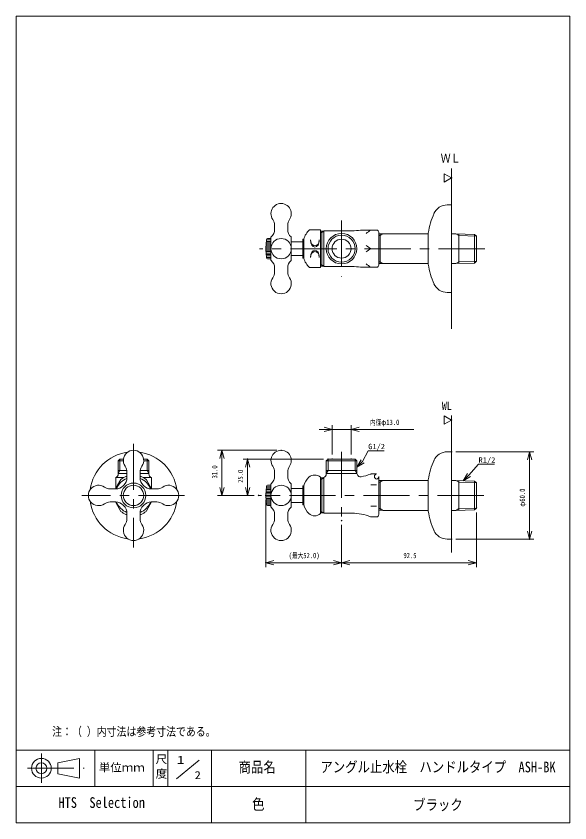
# Model space of a CAD drawing. Units: millimetres, scale not verified, with parts at other scales. Extents: x -380 to 380, y -554 to 554.
import ezdxf
from ezdxf.enums import TextEntityAlignment as Align

# ---------------------------------------------------------------- set-up
doc = ezdxf.new("R2010")
doc.units = ezdxf.units.MM
doc.header["$LTSCALE"] = 2
doc.header["$PDMODE"] = 32
doc.header["$PDSIZE"] = 0.8
doc.linetypes.add('USER2', pattern=[50.8, 31.75, -6.35, 6.35, -6.35])
doc.layers.add('0-0_0', color=7, linetype='Continuous', lineweight=15)
doc.layers.add('0-2_CLASS1', color=7, linetype='Continuous', lineweight=15)
doc.styles.add('ＭＳ ゴシック', font='')
doc.styles.get('ＭＳ ゴシック').set_extended_font_data('MS Gothic')

# ---------------------------------------------------------------- blocks, each defined once
blk = doc.blocks.new('_OPEN30')
at = {"layer": '0-0_0'}
blk.add_line((0, 0), (-4, 0), dxfattribs=at)
blk.add_lwpolyline([(-4, 1.0718), (0, 0), (-4, -1.0718)], dxfattribs=at)

msp = doc.modelspace()

# ---------------------------------------------------------------- linework, layer by layer
at = {"layer": '0-0_0'}
for p, q in [((217.703, 294.619), (217.703, 344.619)), ((207.703, 326.023), (207.703, 337.57)), ((211.703, 294.619), (217.703, 294.619)), ((217.703, 174.619), (217.703, 294.619)), ((-25.297, 266.651), (-25.297, 261.19)), ((-7.297, 261.19), (-7.297, 266.651)), ((22.703, 260.619), (37.703, 260.619)), ((37.703, 260.619), (37.703, 208.619)), ((42.519, 258.619), (37.703, 258.619)), ((37.703, 256.993), (39.703, 256.993)), ((42.519, 258.619), (39.703, 256.993)), ((39.703, 210.619), (39.703, 258.619)), ((42.519, 234.619), (42.519, 259.119)), ((81.103, 259.119), (42.519, 259.119)), ((114.703, 260.119), (92.85, 260.119)), ((117.703, 257.119), (117.703, 212.119)), ((117.703, 254.932), (123.703, 255.119)), ((123.703, 255.119), (119.445, 252.661)), ((119.445, 254.986), (119.445, 214.252)), ((123.702, 255.119), (185.703, 255.119)), ((185.703, 213.119), (185.703, 256.119)), ((217.703, 255.119), (223.446, 255.119)), ((249.303, 254.311), (223.445, 255.119)), ((223.445, 255.119), (227.703, 252.661)), ((227.703, 254.986), (227.703, 214.252)), ((-36.458, 244.619), (-30.297, 244.619)), ((-36.297, 247.119), (-36.297, 245.528)), ((-36.297, 246.619), (-30.297, 246.619)), ((-34.797, 248.619), (-30.297, 248.619)), ((-30.297, 219.229), (-30.297, 250.009)), ((-2.297, 219.229), (-2.297, 250.009)), ((-2.297, 244.119), (13.703, 244.119)), ((13.703, 247.619), (13.703, 221.619)), ((14.703, 247.619), (13.703, 247.619)), ((14.703, 247.619), (14.703, 221.619)), ((117.703, 252.607), (119.445, 252.661)), ((251.703, 251.911), (227.703, 252.661)), ((249.303, 214.927), (249.303, 254.311)), ((251.703, 251.911), (249.303, 254.311)), ((251.703, 251.911), (251.703, 217.328)), ((-37.297, 234.619), (-30.297, 234.619)), ((-37.263, 236.619), (-30.297, 236.619)), ((-37.163, 238.619), (-30.297, 238.619)), ((-36.996, 240.619), (-30.297, 240.619)), ((-36.761, 242.619), (-30.297, 242.619)), ((42.519, 210.119), (42.519, 234.619)), ((-37.263, 232.619), (-30.297, 232.619)), ((-37.163, 230.619), (-30.297, 230.619)), ((-36.996, 228.619), (-30.297, 228.619)), ((-36.761, 226.619), (-30.297, 226.619)), ((-36.458, 224.619), (-30.297, 224.619)), ((-36.297, 222.119), (-36.297, 223.711)), ((-36.297, 222.619), (-30.297, 222.619)), ((-2.297, 225.119), (13.703, 225.119)), ((13.703, 221.619), (14.703, 221.619)), ((-34.797, 220.619), (-30.297, 220.619)), ((37.703, 212.245), (39.703, 212.245)), ((37.703, 210.619), (42.519, 210.619)), ((42.519, 210.619), (39.703, 212.245)), ((117.703, 216.632), (119.445, 216.578)), ((117.703, 214.307), (123.703, 214.119)), ((123.703, 214.119), (119.445, 216.578)), ((123.703, 214.119), (185.703, 214.119)), ((217.703, 214.119), (223.445, 214.119)), ((223.445, 214.119), (227.703, 216.578)), ((249.303, 214.927), (223.445, 214.119)), ((251.703, 217.328), (227.703, 216.578)), ((251.703, 217.328), (249.303, 214.928)), ((-25.297, 208.048), (-25.297, 202.588)), ((-7.297, 202.588), (-7.297, 208.048)), ((22.703, 208.619), (37.703, 208.619)), ((42.519, 210.119), (81.103, 210.119)), ((92.85, 209.119), (114.703, 209.119)), ((211.703, 174.619), (217.703, 174.619)), ((217.703, 174.619), (217.703, 124.619)), ((207.703, -6.477), (207.703, 5.07)), ((217.703, -182.452), (217.703, 5.709)), ((53.703, -48.291), (53.703, -7.691)), ((79.703, -48.291), (79.703, -7.691)), ((53.703, -13.691), (35.703, -13.691)), ((79.703, -13.691), (97.703, -13.691)), ((-22.297, -42.291), (-103.675, -42.291)), ((-97.675, -104.291), (-97.675, -42.291)), ((211.703, -44.291), (217.703, -44.291)), ((223.703, -44.291), (330.616, -44.291)), ((324.616, -44.291), (324.616, -164.291)), ((-237.529, -54.291), (-239.853, -56.615)), ((-232.754, -54.291), (-237.529, -54.291)), ((-237.529, -54.291), (-237.529, -70.266)), ((-205.041, -54.291), (-200.267, -54.291)), ((-200.267, -54.291), (-200.267, -70.266)), ((-200.267, -54.291), (-197.943, -56.615)), ((42.072, -54.291), (-68.297, -54.291)), ((-62.297, -104.291), (-62.297, -54.291)), ((48.072, -54.291), (45.748, -56.615)), ((48.072, -54.291), (48.072, -70.266)), ((85.334, -54.291), (85.334, -70.266)), ((-232.894, -56.615), (-239.853, -56.615)), ((-239.853, -56.615), (-239.853, -74.291)), ((-204.901, -56.615), (-197.943, -56.615)), ((-197.943, -56.615), (-197.943, -74.291)), ((45.748, -56.615), (45.748, -74.291)), ((87.658, -65.453), (95.493, -57.618)), ((-228.046, -74.291), (-239.898, -74.291)), ((-239.898, -74.798), (-239.898, -74.291)), ((-228.04, -70.266), (-239.853, -70.266)), ((-239.853, -74.291), (-237.529, -70.266)), ((-227.898, -72.26), (-227.898, -79.979)), ((-209.898, -79.973), (-209.898, -72.26)), ((-209.755, -70.266), (-197.943, -70.266)), ((-209.75, -74.291), (-197.898, -74.291)), ((-197.943, -74.291), (-200.267, -70.266)), ((-197.898, -74.798), (-197.898, -74.291)), ((-25.297, -72.26), (-25.297, -77.72)), ((-7.297, -77.72), (-7.297, -72.26)), ((87.658, -70.266), (45.748, -70.266)), ((45.748, -74.291), (48.072, -70.266)), ((87.658, -74.291), (85.334, -70.266)), ((87.703, -74.291), (87.27, -74.291)), ((107.418, -74.846), (114.703, -74.846)), ((233.672, -84.111), (241.477, -76.247)), ((-243.398, -79.561), (-243.398, -94.726)), ((-243.398, -79.561), (-232.028, -79.561)), ((-236.218, -82.291), (-240.862, -90.334)), ((-227.898, -78.291), (-229.29, -78.291)), ((-208.505, -78.291), (-209.898, -78.291)), ((-194.398, -79.561), (-205.767, -79.561)), ((-201.192, -82.957), (-201.577, -82.291)), ((-194.072, -95.291), (-201.192, -82.957)), ((-194.398, -79.561), (-194.398, -94.726)), ((37.703, -79.291), (37.703, -129.291)), ((42.519, -80.291), (37.703, -80.291)), ((37.703, -81.917), (39.703, -81.917)), ((39.703, -128.291), (39.703, -80.291)), ((42.519, -80.291), (39.703, -81.917)), ((42.519, -81.11), (42.519, -79.449)), ((42.519, -128.791), (42.519, -81.11)), ((117.703, -78.31), (117.703, -91.301)), ((117.703, -83.979), (123.703, -83.791)), ((117.703, -86.304), (119.445, -86.249)), ((123.703, -83.791), (119.445, -86.249)), ((119.445, -83.924), (119.445, -124.658)), ((123.702, -83.791), (185.703, -83.791)), ((185.703, -125.791), (185.703, -82.791)), ((217.703, -83.791), (223.446, -83.791)), ((223.445, -83.791), (227.703, -86.249)), ((249.303, -84.599), (223.445, -83.791)), ((227.703, -83.924), (227.703, -124.658)), ((251.703, -86.999), (227.703, -86.249)), ((251.703, -86.999), (249.303, -84.599)), ((249.303, -123.983), (249.303, -84.599)), ((251.703, -86.999), (251.703, -121.583)), ((-243.216, -95.291), (-250.929, -95.291)), ((-240.862, -90.334), (-243.724, -95.291)), ((-186.866, -95.291), (-194.579, -95.291)), ((-36.996, -98.291), (-30.297, -98.291)), ((-36.761, -96.291), (-30.297, -96.291)), ((-36.458, -94.291), (-30.297, -94.291)), ((-36.297, -91.791), (-36.297, -93.382)), ((-36.297, -92.291), (-30.297, -92.291)), ((-34.797, -90.291), (-30.297, -90.291)), ((-30.297, -119.681), (-30.297, -88.901)), ((-2.297, -119.681), (-2.297, -88.901)), ((-2.297, -94.791), (13.703, -94.791)), ((14.703, -91.291), (14.703, -117.291)), ((106.848, -89.569), (114.703, -89.569)), ((117.703, -91.301), (117.703, -117.281)), ((-53.297, -104.291), (-103.675, -104.291)), ((-53.297, -104.291), (-68.297, -104.291)), ((-37.297, -104.291), (-30.297, -104.291)), ((-37.297, -110.291), (-37.297, -202.637)), ((-37.263, -102.291), (-30.297, -102.291)), ((-37.263, -106.291), (-30.297, -106.291)), ((-37.163, -100.291), (-30.297, -100.291)), ((-37.163, -108.291), (-30.297, -108.291)), ((-36.996, -110.291), (-30.297, -110.291)), ((-250.929, -113.291), (-243.209, -113.291)), ((-240.862, -118.248), (-243.724, -113.291)), ((-236.218, -126.291), (-240.862, -118.248)), ((-194.072, -113.291), (-201.192, -125.625)), ((-194.585, -113.291), (-186.866, -113.291)), ((-36.761, -112.291), (-30.297, -112.291)), ((-36.458, -114.291), (-30.297, -114.291)), ((-36.297, -116.791), (-36.297, -115.2)), ((-36.297, -116.291), (-30.297, -116.291)), ((-34.797, -118.291), (-30.297, -118.291)), ((-2.297, -113.791), (13.703, -113.791)), ((13.703, -117.291), (14.703, -117.291)), ((106.848, -119.013), (114.703, -119.013)), ((117.703, -117.281), (117.703, -130.272)), ((251.703, -121.583), (227.703, -122.333)), ((251.703, -121.583), (249.303, -123.983)), ((-227.898, -130.291), (-229.29, -130.291)), ((-227.898, -128.604), (-227.898, -136.322)), ((-209.898, -136.322), (-209.898, -128.61)), ((-208.505, -130.291), (-209.898, -130.291)), ((-201.192, -125.625), (-201.577, -126.291)), ((-25.297, -130.862), (-25.297, -136.322)), ((-7.297, -136.322), (-7.297, -130.862)), ((37.703, -126.665), (39.703, -126.665)), ((37.703, -128.291), (42.519, -128.291)), ((42.519, -128.291), (39.703, -126.665)), ((42.519, -128.791), (81.103, -128.791)), ((117.703, -122.278), (119.445, -122.333)), ((117.703, -124.604), (123.703, -124.791)), ((123.703, -124.791), (119.445, -122.333)), ((123.703, -124.791), (185.703, -124.791)), ((217.703, -124.791), (223.445, -124.791)), ((223.445, -124.791), (227.703, -122.333)), ((249.303, -123.983), (223.445, -124.791)), ((251.703, -127.583), (251.703, -202.637)), ((107.418, -133.736), (114.703, -133.736)), ((66.703, -144.791), (66.703, -202.637)), ((66.703, -144.791), (66.703, -202.637)), ((211.703, -164.291), (217.703, -164.291)), ((223.703, -164.291), (330.616, -164.291)), ((66.703, -196.637), (-37.297, -196.637)), ((251.703, -196.637), (66.703, -196.637)), ((-112, -504), (-112, -454)), ((17.82, -454), (17.82, -554)), ((-112, -504), (-112, -554)), ((68, -504), (-112, -504)), ((17.82, -504), (17.82, -554))]:
    msp.add_line(p, q, dxfattribs=at)
at = {"layer": '0-0_0', "linetype": 'USER2'}
for p, q in [((66.703, 273.153), (66.703, 196.226)), ((263.205, 234.619), (-46.138, 234.619)), ((-218.898, -33.294), (-218.898, -175.613)), ((66.703, -44.291), (66.703, -138.791)), ((-148.702, -104.291), (-289.761, -104.291)), ((261.703, -104.291), (-47.297, -104.291))]:
    msp.add_line(p, q, dxfattribs=at)
at = {"layer": '0-0_0'}
for points in [[(207.703, 326.023), (217.703, 331.796), (207.703, 337.57)], [(207.703, -6.477), (217.703, -0.704), (207.703, 5.07)], [(53.703, -13.691), (79.703, -13.691), (165.66, -13.691)], [(95.493, -57.618), (103.204, -42.907), (125.022, -42.907)], [(87.658, -56.615), (85.334, -54.291), (48.072, -54.291)], [(87.658, -74.291), (87.658, -56.615), (45.748, -56.615)], [(97.592, -59.718), (87.658, -65.453), (93.394, -55.519)], [(241.477, -76.247), (254.686, -61.476), (276.504, -61.476)], [(87.27, -74.291), (45.703, -74.291), (45.703, -74.798)], [(243.584, -78.339), (233.672, -84.111), (239.37, -74.156)], [(14.703, -91.291), (13.703, -91.291), (13.703, -117.291)]]:
    msp.add_lwpolyline(points, dxfattribs=at)
for centre, radius in [((66.703, 234.619), 20.955), ((-16.297, 234.619), 14), ((66.703, 234.619), 18.631), ((66.703, 234.619), 13), ((-218.898, -104.291), 17), ((-218.898, -104.291), 14), ((-16.297, -104.291), 14)]:
    msp.add_circle(centre, radius, dxfattribs=at)
for centre, radius, start, end in [((-16.297, 282.619), 14, 0, 214.77194), ((211.703, 274.619), 20, 89.99999, 155.80905), ((-16.297, 282.619), 14, 325.22806, 0), ((274.972, 244.668), 90, 154.66681, 172.6898), ((-39.297, 266.651), 14, 0, 34.77194), ((6.703, 266.651), 14, 145.22806, 180), ((-39.297, 261.19), 14, 311.75829, 0.00144), ((6.703, 261.19), 14, 179.99909, 228.24042), ((43.412, 238.914), 30, 133.65482, 163.13127), ((81.103, 328.609), 69.49, 270, 279.73192), ((114.703, 257.119), 3, 0, 90), ((22.703, 234.619), 60, 169.52465, 190.47535), ((-34.797, 247.119), 1.5, 90.00004, 180.00002), ((-29.297, 250.009), 1, 132.07116, 180), ((-3.297, 250.009), 1, 0, 47.96341), ((-34.797, 222.119), 1.5, 179.99998, 269.99996), ((43.412, 230.325), 30, 196.86869, 226.34518), ((-29.297, 219.229), 1, 180, 227.96341), ((-39.297, 208.049), 14, 359.99909, 48.24041), ((6.703, 208.049), 14, 131.75829, 180.00144), ((-3.297, 219.229), 1, 312.07116, 0), ((114.703, 212.119), 3, 270, 0), ((274.972, 224.571), 90, 187.31014, 205.33313), ((-39.297, 202.588), 14, 325.22806, 0), ((6.703, 202.588), 14, 180, 214.77194), ((81.103, 140.629), 69.49, 80.26808, 90), ((-16.297, 186.619), 14, 145.22806, 34.77194), ((211.703, 194.619), 20, 204.19087, 269.99995), ((-218.898, -56.291), 14, 325.22806, 214.77194), ((-16.297, -56.291), 14, 0, 214.77194), ((211.703, -64.291), 20, 89.99999, 155.80905), ((-218.898, -104.291), 60, 97.70475, 172.29527), ((-218.898, -104.291), 60, 7.70473, 82.29525), ((-241.898, -72.26), 14, 0, 34.77194), ((-195.898, -72.26), 14, 145.22806, 180), ((-39.297, -72.26), 14, 0, 34.77194), ((6.703, -72.26), 14, 145.22806, 180), ((-16.297, -56.291), 14, 325.22806, 0), ((274.972, -94.243), 90, 154.66681, 172.6898), ((-244.898, -74.791), 5, 287.4576, 359.92358), ((-192.898, -74.791), 5, 180.07642, 252.5424), ((29.703, -88.458), 12.167, 48.88791, 131.11209), ((40.703, -74.791), 5, 291.23477, 359.92358), ((92.673, -73.745), 5, 186.18097, 280.36274), ((81.103, -10.301), 69.49, 280.33119, 291.28511), ((107.418, -77.846), 3, 90, 111.28511), ((-218.898, -104.291), 25, 111.18521, 158.81174), ((-218.898, -104.291), 28, 111.77714, 128.21997), ((-241.896, -79.979), 14, 313.3834, 359.99176), ((-195.898, -79.98), 14, 179.9801, 226.56068), ((-218.898, -104.291), 25, 21.18822, 68.81174), ((-218.898, -104.291), 28, 51.78455, 68.22004), ((-29.297, -88.901), 1, 132.07116, 180), ((-39.297, -77.721), 14, 311.75829, 0.00144), ((6.703, -77.721), 14, 179.99909, 228.24042), ((-3.297, -88.901), 1, 0, 47.96341), ((43.412, -99.996), 30, 136.35576, 163.13136), ((-266.898, -104.291), 14, 55.22806, 304.77194), ((-250.929, -81.291), 14, 235.22806, 270), ((-243.209, -81.291), 14, 269.9801, 316.56068), ((-218.898, -104.291), 19.467, 133.40377, 136.61633), ((-218.898, -104.291), 19.467, 43.38543, 46.6155), ((-194.586, -81.291), 14, 223.40913, 270.02856), ((-186.866, -81.291), 14, 270, 304.77194), ((-170.898, -104.291), 14, 235.22806, 124.77194), ((22.703, -104.291), 60, 169.52465, 190.47535), ((-34.797, -91.791), 1.5, 90.00004, 180.00002), ((-218.898, -104.291), 60, 187.70466, 262.29536), ((-250.929, -127.291), 14, 90, 124.77194), ((-243.21, -127.29), 14, 43.3834, 89.99176), ((-218.898, -104.291), 25, 201.18521, 248.81923), ((-218.898, -104.291), 19.467, 223.40387, 226.60006), ((-241.895, -128.604), 14, 0.00708, 46.62651), ((-218.898, -104.291), 60, 277.70464, 352.29534), ((-195.898, -128.602), 14, 133.40913, 180.02856), ((-218.898, -104.291), 25, 291.18822, 338.81923), ((-218.898, -104.291), 19.467, 313.38545, 316.59975), ((-194.585, -127.288), 14, 90.00708, 136.62651), ((-186.866, -127.291), 14, 55.22806, 90), ((-34.797, -116.791), 1.5, 179.99998, 269.99996), ((-29.297, -119.681), 1, 180, 227.96341), ((-39.297, -130.861), 14, 359.99909, 48.24041), ((6.703, -130.861), 14, 131.75829, 180.00144), ((-3.297, -119.681), 1, 312.07116, 0), ((43.412, -108.586), 30, 196.86864, 223.64423), ((-218.898, -104.291), 28, 231.77706, 248.21754), ((-218.898, -104.291), 28, 291.77999, 308.24653), ((29.703, -120.124), 12.167, 228.88791, 311.11209), ((81.103, -198.281), 69.49, 68.71489, 90), ((274.972, -114.339), 90, 187.31014, 205.33313), ((-241.898, -136.322), 14, 325.22806, 0), ((-195.898, -136.322), 14, 180, 214.77194), ((-39.297, -136.322), 14, 325.22806, 0), ((6.703, -136.322), 14, 180, 214.77194), ((107.418, -130.736), 3, 248.71489, 270), ((-218.898, -152.291), 14, 145.22806, 34.77194), ((-16.297, -152.291), 14, 145.22806, 34.77194), ((211.703, -144.291), 20, 204.19087, 269.99995)]:
    msp.add_arc(centre, radius, start, end, dxfattribs=at)
for centre, major_axis, ratio, start_param, end_param in [((410.687, -74.075), (491.154, 0), 0.866025, 2.23778512, 2.25487895), ((30.103, 246.619), (0, 8), 0.75, 1.57079633, 4.71238946), ((30.103, 246.619), (0, 10), 0.6, 1.57079633, 4.7123886), ((410.687, 568.814), (491.154, 0), 0.866025, 4.02830636, 4.04540019), ((410.687, -99.575), (491.154, 0), 0.866025, 2.23778512, 2.25487895), ((30.103, 222.619), (0, -10), 0.6, 1.57079671, 4.71238898), ((30.103, 222.619), (0, -8), 0.75, 1.57079585, 4.71238898), ((410.687, 543.314), (491.154, 0), 0.866025, 4.02830636, 4.04540019), ((114.703, -78.31), (0, 3.464), 0.866025, 0, 4.71238898), ((114.703, -130.272), (0, 3.464), 0.866025, 3.14159265, 4.71238898)]:
    msp.add_ellipse(centre, major_axis=major_axis, ratio=ratio, start_param=start_param, end_param=end_param, dxfattribs=at)
for p in [(217.703, 331.796), (217.703, -0.704), (79.703, -13.691), (-97.675, -42.291), (-16.297, -42.291), (217.703, -44.291), (-62.297, -54.291), (48.072, -54.291), (53.703, -54.291), (79.703, -54.291), (-47.297, -104.291), (-37.297, -104.291), (251.703, -121.583), (66.703, -138.791), (217.703, -164.291), (324.616, -164.291), (-37.297, -196.637), (66.703, -196.637)]:
    msp.add_point(p, dxfattribs=at)
at = {"layer": '0-2_CLASS1'}
for p, q in [((380, -554), (380, 554)), ((-380, -454), (380, -454)), ((-272, -454), (-272, -504)), ((-192, -454), (-192, -504)), ((-172, -454), (-172, -504)), ((-322.862, -471.5), (-292.862, -465.5)), ((-322.862, -471.5), (-322.862, -486.5)), ((-292.862, -465.5), (-292.862, -492.5)), ((-128.871, -468.059), (-159.684, -493.736)), ((-322.862, -486.5), (-292.862, -492.5)), ((-380, -504), (-112, -504)), ((68, -504), (380, -504)), ((-380, -554), (380, -554))]:
    msp.add_line(p, q, dxfattribs=at)
at = {"layer": '0-2_CLASS1', "linetype": 'USER2'}
for p, q in [((-345.362, -458.707), (-345.362, -499.013)), ((-364.436, -479), (-286.701, -479))]:
    msp.add_line(p, q, dxfattribs=at)
at = {"layer": '0-2_CLASS1'}
msp.add_lwpolyline([(-380, -554), (-380, 554), (380, 554)], dxfattribs=at)
for radius in [13.5, 7.5]:
    msp.add_circle((-345.362, -479), radius, dxfattribs=at)

# ---------------------------------------------------------------- block references
at = {"layer": '0-0_0', "xscale": 2.77, "yscale": 2.77}
for p in [(53.703, -13.691), (66.703, -196.637), (251.703, -196.637)]:
    msp.add_blockref('_OPEN30', p, dxfattribs=at)
for p, rotation in [((79.703, -13.691), 180), ((-97.675, -42.291), 90), ((324.616, -44.291), 90), ((-62.297, -54.291), 90), ((-97.675, -104.291), 270), ((-62.297, -104.291), 270), ((324.616, -164.291), 270), ((-37.297, -196.637), 180), ((66.703, -196.637), 180)]:
    msp.add_blockref('_OPEN30', p, dxfattribs=dict(at, rotation=rotation))

# ---------------------------------------------------------------- texts
at = {"layer": '0-0_0', "style": 'ＭＳ ゴシック'}
for s, height, width, p in [('ＷＬ', 11.73, 0.85, (202.704, 349.403)), ('WL', 11.73, 0.85, (204.329, 9.426)), ('内径φ13.0', 7.331, 0.75, (105.787, -9.691)), ('G1/2', 7.331, 1.1, (103.204, -42.907)), ('R1/2', 7.331, 1.1, (254.686, -61.476)), ('(最大52.0)', 7.331, 0.75, (-5.802, -192.637)), ('92.5', 7.331, 0.75, (151.55, -192.637)), ('注：（ ）内寸法は参考寸法である。', 11.73, 0.85, (-330.567, -438.081)), ('商品名', 14.66, 0.85, (-74.778, -489.127)), ('HTS\u3000Selection', 14.66, 0.85, (-321.932, -537.821)), ('色', 14.66, 0.85, (-56.119, -540.194)), ('ブラック', 14.66, 0.85, (164.948, -540.949))]:
    msp.add_text(s, height=height, dxfattribs=dict(at, width=width)).set_placement(p, align=Align.BOTTOM_LEFT)
at = {"layer": '0-0_0', "style": 'ＭＳ ゴシック', "width": 0.75}
for s, p in [('31.0', (-101.675, -80.944)), ('25.0', (-66.297, -86.944)), ('φ60.0', (320.616, -119.661))]:
    msp.add_text(s, height=7.331, rotation=90, dxfattribs=at).set_placement(p, align=Align.BOTTOM_LEFT)
at = {"layer": '0-2_CLASS1', "style": 'ＭＳ ゴシック'}
for s, height, width, p in [('尺', 11, 1.05, (-188.442, -475.378)), ('1', 11, 1.4, (-159.451, -476.331)), ('単位ｍｍ', 11, 1.05, (-266.504, -486.805)), ('アングル止水栓\u3000ハンドルタイプ\u3000ASH-BK', 14.66, 0.85, (37.589, -489)), ('度', 11, 1.05, (-188.442, -495.378)), ('2', 11, 1.15, (-135.053, -497.279))]:
    msp.add_text(s, height=height, dxfattribs=dict(at, width=width)).set_placement(p, align=Align.BOTTOM_LEFT)

doc.saveas('drawing.dxf')
